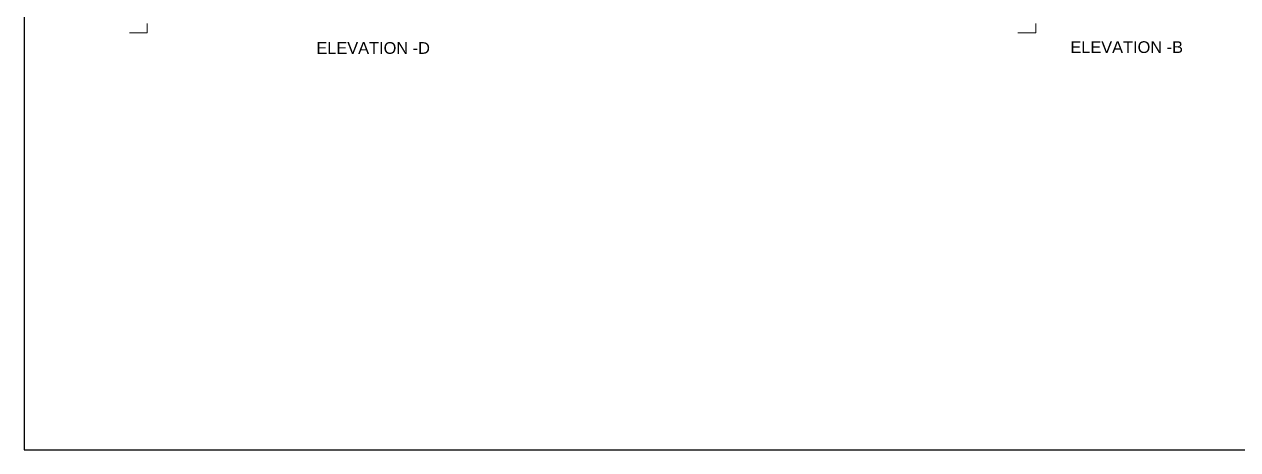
# Model space of a CAD drawing. Header units: millimetres. Extents: x 3614 to 12428, y -844 to 6844.
# Drawn here: x 5558.22 to 5578.94, y -804.29 to -797.02 of the extents above; entities that cross this region are included whole.
import ezdxf

# ---------------------------------------------------------------- set-up
doc = ezdxf.new("R2010")
doc.units = ezdxf.units.MM
doc.header["$LTSCALE"] = 40
doc.header["$MEASUREMENT"] = 0
for name, color, linetype, lineweight in [('Dim', 220, 'CONTINUOUS', 15), ('TEXT', 7, 'CONTINUOUS', 20), ('Wall', 7, 'CONTINUOUS', 30)]:
    doc.layers.add(name, color=color, linetype=linetype, lineweight=lineweight)
doc.styles.add('DIM', font='arial.ttf')

msp = doc.modelspace()

# ---------------------------------------------------------------- linework, layer by layer
at = {"layer": 'Dim', "ltscale": 0.05}
for p, q in [((5560.3221, -797.1662), (5560.3221, -797.0081)), ((5575.4939, -797.1662), (5575.4939, -797.0081)), ((5560.3221, -797.1662), (5560.0186, -797.1662)), ((5575.4939, -797.1662), (5575.1904, -797.1662))]:
    msp.add_line(p, q, dxfattribs=at)
at = {"layer": 'Wall', "ltscale": 0.05}
msp.add_lwpolyline([(5625.1261, -761.7999), (5558.2217, -761.7999), (5558.2217, -804.2858), (5625.1261, -804.2858)], close=True, dxfattribs=at)

# ---------------------------------------------------------------- texts
at = {"layer": 'TEXT', "ltscale": 0.05, "char_height": 0.2, "width": 4.322064, "attachment_point": 1, "style": 'DIM'}
for s, insert in [('{\\fArial|b0|i0|c0|p34;ELEVATION -D}', (5563.2091, -797.3245)), ('{\\fArial|b0|i0|c0|p34;ELEVATION -B}', (5576.0843, -797.3099))]:
    msp.add_mtext(s, dxfattribs=dict(at, insert=insert))

doc.saveas('drawing.dxf')
